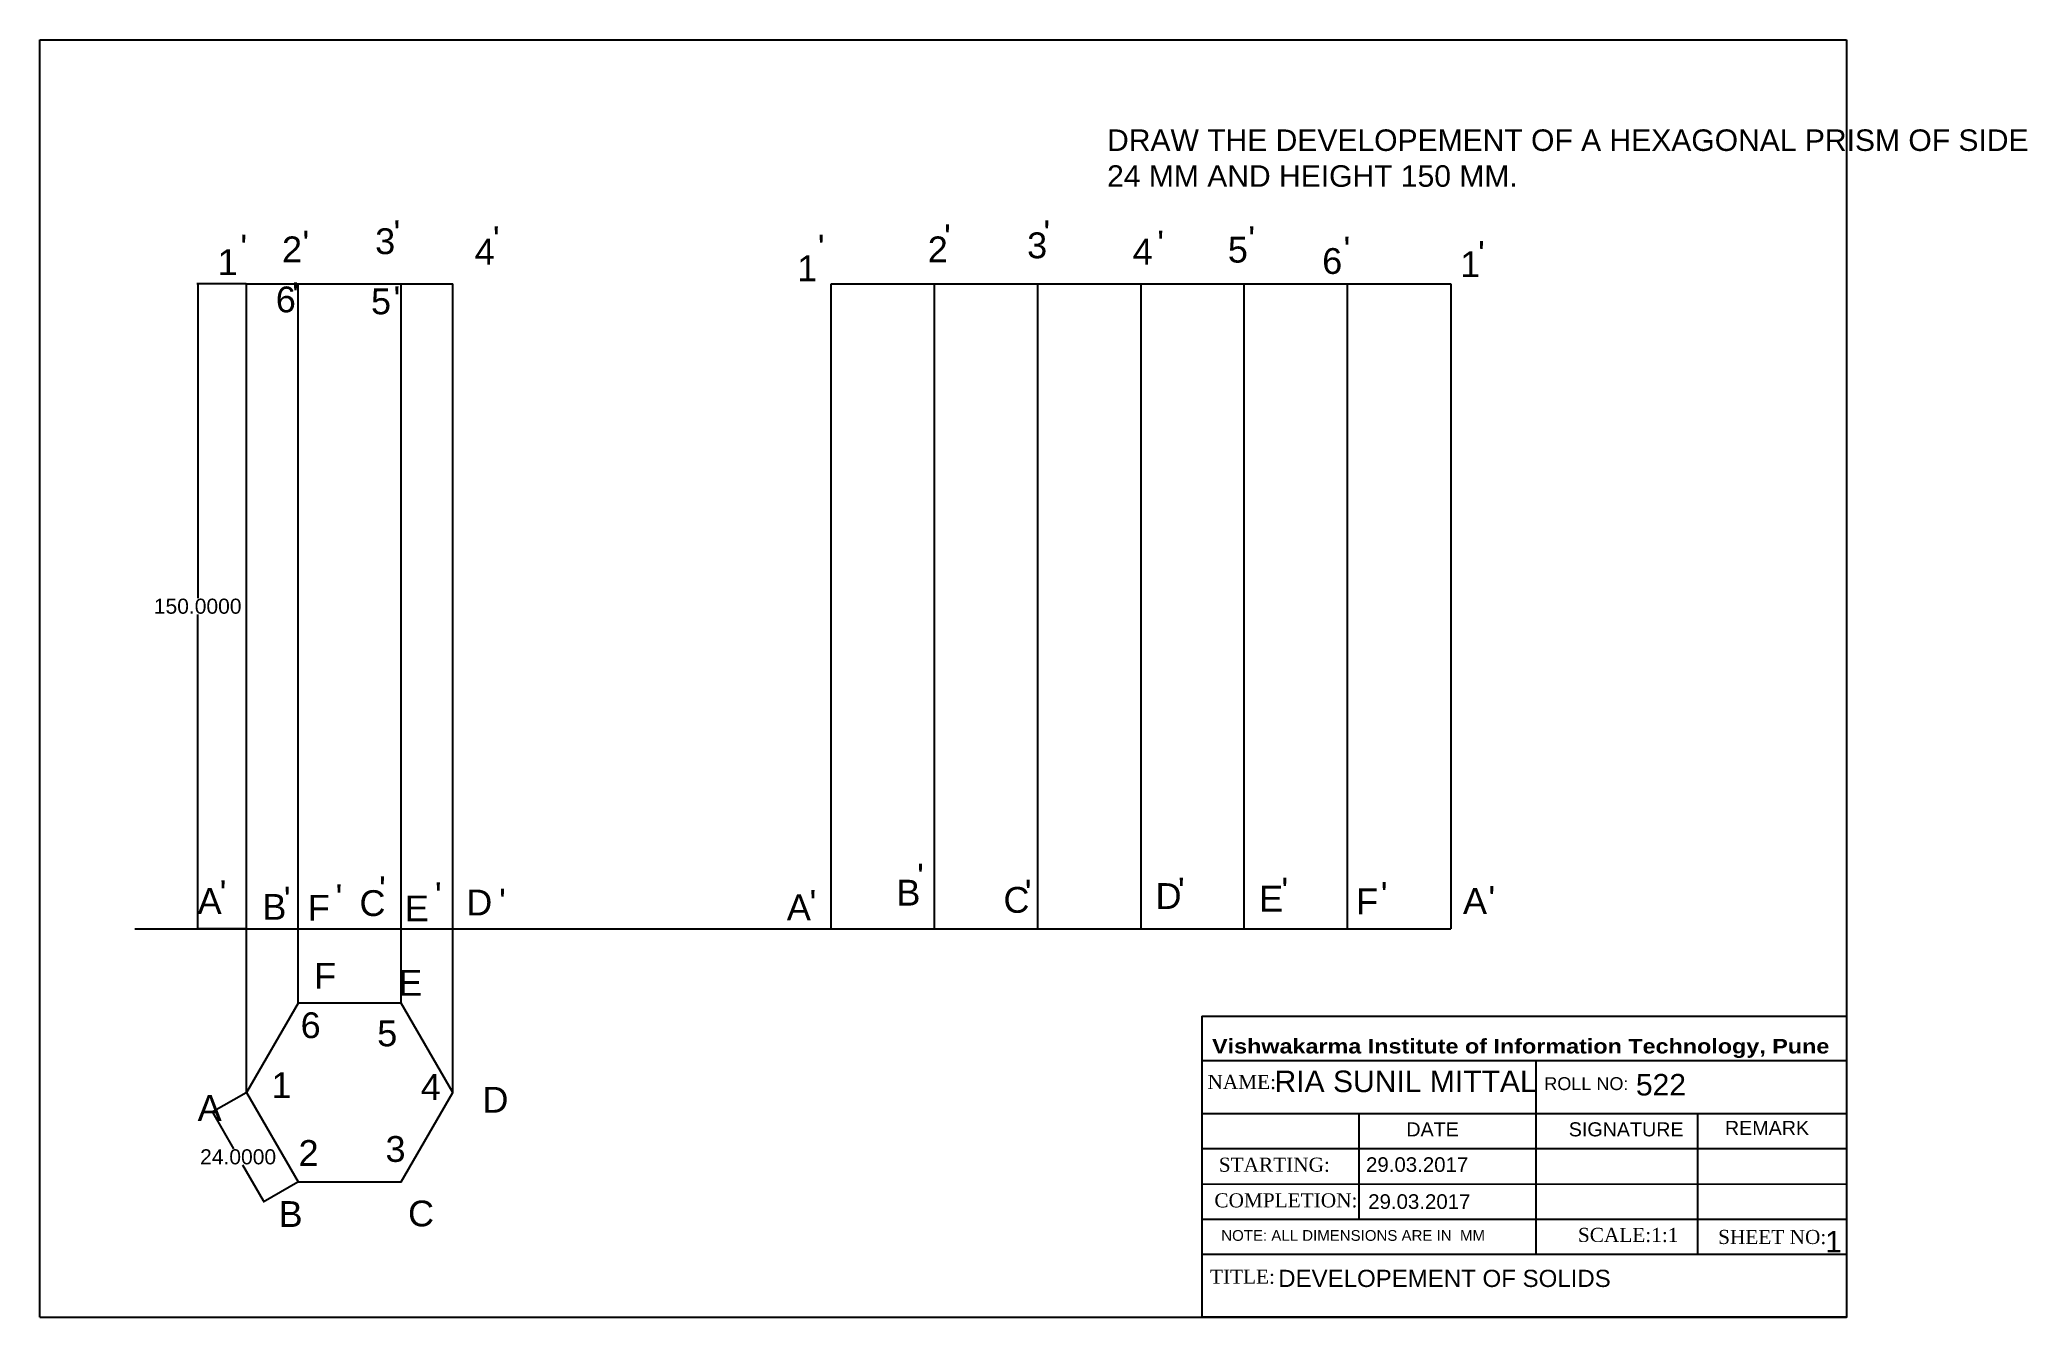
# Model space of a CAD drawing. Header units: inches. Extents: x 0 to 462, y 0 to 297.
import ezdxf

# ---------------------------------------------------------------- set-up
doc = ezdxf.new("R2010")
doc.units = ezdxf.units.IN
doc.header["$MEASUREMENT"] = 0
doc.styles.get("Standard").update_dxf_attribs({"font": 'arial.ttf'})
doc.dimstyles.get("Standard").update_dxf_attribs({"dimtxt": 0.18, "dimasz": 0.18, "dimexe": 0.18, "dimexo": 0.0625, "dimgap": 0.09, "dimtad": 0, "dimtih": 1, "dimtoh": 1, "dimdec": 4, "dimzin": 0, "dimdsep": 46, "dimtxsty": 'Standard', "dimcen": 0.09, "dimadec": 0, "dimazin": 0, "dimtfac": 1, "dimtdec": 4, "dimtofl": 0, "dimtmove": 0, "dimatfit": 3, "dimfxl": 1, "dimtolj": 1, "dimtzin": 0, "dimarcsym": 0})

# ---------------------------------------------------------------- blocks, each defined once
blk = doc.blocks.new('*D1')
at = {"color": 0, "lineweight": -2, "transparency": 16777216}
for p, q in [((47.99, 52.29), (39.96, 47.66)), ((40.2, 47.59), (45.03, 39.23)), ((52.02, 27.12), (47.2, 35.48)), ((59.99, 31.51), (51.96, 26.87))]:
    blk.add_line(p, q, dxfattribs=at)
at = {"color": 0, "transparency": 16777216}
for points in [[(40.23, 47.61), (40.18, 47.58), (40.11, 47.75)], [(52.05, 27.13), (52, 27.1), (52.11, 26.96)]]:
    blk.add_solid(points, dxfattribs=at)
at = {"layer": 'Defpoints', "color": 0, "transparency": 16777216}
for p in [(48.04, 52.32), (60.04, 31.54), (52.11, 26.96)]:
    blk.add_point(p, dxfattribs=at)
at = {"color": 0, "transparency": 16777216, "insert": (46.11, 37.36), "char_height": 0.18, "attachment_point": 5}
blk.add_mtext('\\A1;{\\H19.444x;24.0000}', dxfattribs=at)
blk = doc.blocks.new('*D3')
at = {"color": 0, "lineweight": -2, "transparency": 16777216}
for p, q in [((47.98, 240.37), (36.53, 240.37)), ((36.71, 240.19), (36.71, 167.25)), ((36.71, 90.55), (36.71, 163.5)), ((47.98, 90.37), (36.53, 90.37))]:
    blk.add_line(p, q, dxfattribs=at)
at = {"color": 0, "transparency": 16777216}
for points in [[(36.68, 240.19), (36.74, 240.19), (36.71, 240.37)], [(36.68, 90.55), (36.74, 90.55), (36.71, 90.37)]]:
    blk.add_solid(points, dxfattribs=at)
at = {"layer": 'Defpoints', "color": 0, "transparency": 16777216}
for p in [(48.04, 240.37), (36.71, 90.37), (48.04, 90.37)]:
    blk.add_point(p, dxfattribs=at)
at = {"color": 0, "transparency": 16777216, "insert": (36.71, 165.37), "char_height": 0.18, "attachment_point": 5}
blk.add_mtext('\\A1;{\\H19.444x;150.0000}', dxfattribs=at)

msp = doc.modelspace()

# ---------------------------------------------------------------- linework, layer by layer
for p, q in [((-0.00171, 0.08539), (-0.00171, 297.08539)), ((-0.00171, 297.08539), (419.99829, 297.08539)), ((419.99829, 297.08539), (419.99829, 0.08539)), ((60.04027, 90.37284), (60.04027, 240.37284)), ((84.04027, 90.37284), (84.04027, 240.37284)), ((208.01701, 90.37284), (208.01701, 240.37284)), ((232.01701, 90.37284), (232.01701, 240.37284)), ((256.01701, 90.37284), (256.01701, 240.37284)), ((280.01701, 90.37284), (280.01701, 240.37284)), ((304.01701, 90.37284), (304.01701, 240.37284)), ((270.13672, 70.08534), (270.13672, 0.08534)), ((270.13672, 70.08534), (419.99829, 70.08534)), ((347.82348, 59.68649), (347.82348, 47.40394)), ((-0.00171, 0.08539), (419.99829, 0.08539)), ((420.13672, 0.08534), (270.13672, 0.08534))]:
    msp.add_line(p, q)
at = {"color": 6}
for p, q in [((48.04027, 90.37284), (48.04027, 240.37284)), ((48.04027, 240.37284), (96.04027, 240.37284)), ((96.04027, 90.37284), (96.04027, 240.37284)), ((184.01701, 90.37284), (184.01701, 240.37284)), ((184.01701, 240.37284), (328.01701, 240.37284)), ((328.01701, 240.37284), (328.01701, 90.37284))]:
    msp.add_line(p, q, dxfattribs=at)
at = {"color": 4}
for p, q in [((22.13111, 90.37284), (272.83088, 90.37284)), ((184.01701, 90.37284), (328.01701, 90.37284))]:
    msp.add_line(p, q, dxfattribs=at)
at = {"color": 18, "true_color": 0x000000}
for p, q in [((48.04027, 52.32461), (48.04027, 90.37284)), ((60.04027, 73.10922), (60.04027, 90.37284)), ((84.04027, 73.10922), (84.04027, 90.37284)), ((96.04027, 52.32461), (96.04027, 90.37284))]:
    msp.add_line(p, q, dxfattribs=at)
at = {"color": 7}
for p, q in [((420.13672, 59.68649), (270.13672, 59.68649)), ((420.13672, 47.40394), (270.13672, 47.40394)), ((306.61304, 47.40394), (306.61304, 22.83882)), ((347.82348, 47.40394), (347.82348, 14.65045)), ((420.13672, 39.21556), (270.13672, 39.21556)), ((420.13672, 30.97713), (270.13672, 31.02683)), ((420.13672, 22.83882), (270.13672, 22.83882)), ((420.13672, 14.65045), (270.13672, 14.65045))]:
    msp.add_line(p, q, dxfattribs=at)
at = {"color": 7, "true_color": 0xffffff}
msp.add_line((385.34107, 47.40394), (385.34107, 14.65045), dxfattribs=at)
at = {"color": 6}
msp.add_lwpolyline([(60.04027, 73.10922), (48.04027, 52.32461), (60.04027, 31.54), (84.04027, 31.54), (96.04027, 52.32461), (84.04027, 73.10922)], close=True, dxfattribs=at)
for p in [(208.01701, 90.37284), (232.01701, 90.37284), (256.01701, 90.37284), (280.01701, 90.37284), (304.01701, 90.37284)]:
    msp.add_point(p)

# ---------------------------------------------------------------- texts
for s, p in [("'", (82.22862, 249.13884)), ("'", (210.21352, 248.17738)), ("'", (233.30854, 249.13884)), ("'", (46.6238, 245.77372)), ('2', (56.31579, 245.3504)), ("'", (61.05818, 246.73518)), ('3', (77.96737, 247.24951)), ('4', (101.10091, 244.82203)), ("'", (105.32364, 247.69665)), ("'", (180.8636, 245.77372)), ('2', (206.43342, 245.3504)), ('3', (229.52844, 246.28805)), ('4', (254.0669, 244.82203)), ("'", (259.77158, 246.73518)), ('5', (276.19963, 245.27894)), ("'", (280.94202, 247.69665)), ("'", (303.07474, 245.29298)), ("'", (334.34925, 244.33152)), ('1', (41.34507, 242.37472)), ('1', (176.06602, 240.93253)), ('6', (298.12591, 242.64484)), ('1', (330.20203, 241.89399)), ("'", (58.65245, 234.71687)), ('6', (54.86795, 233.71603)), ('5', (77.00508, 233.26063)), ("'", (82.22862, 233.7554)), ("'", (41.81132, 95.66179)), ("'", (78.85958, 96.62326)), ('B', (199.14168, 95.7917)), ("'", (203.94414, 99.54969)), ("'", (228.97822, 95.78517)), ("'", (264.58305, 96.2659)), ("'", (288.64036, 96.2659)), ('A', (36.70576, 93.85325)), ('B', (51.7517, 92.48293)), ("'", (56.72685, 94.21959)), ('F', (62.28385, 92.26319)), ("'", (68.75551, 94.70032)), ('C', (74.3206, 93.36755)), ('E', (84.85275, 92.13021)), ("'", (91.85053, 95.18106)), ('D', (99.14639, 93.50053)), ("'", (106.76606, 93.73886)), ('A', (173.67384, 92.39492)), ("'", (178.93902, 93.38151)), ('C', (224.02767, 94.1192)), ('D', (259.38562, 95.00383)), ('E', (283.45912, 94.38516)), ('F', (306.02802, 93.76649)), ("'", (311.73538, 95.30444)), ('A', (330.85382, 93.85325)), ("'", (336.75498, 94.34297)), ('F', (63.78844, 76.47854)), ('E', (83.34816, 74.84226)), ('6', (60.6417, 64.97892)), ('5', (78.44852, 63.08131)), ('1', (53.85487, 51.04318)), ('4', (88.55259, 50.60609)), ('A', (36.70576, 45.74765)), ('D', (102.90788, 47.64988)), ('3', (80.3731, 36.20793)), ('2', (60.16496, 35.27029)), ('B', (55.51318, 21.07618)), ('C', (85.60505, 21.20916))]:
    msp.add_text(s, height=6).set_placement(p)
at = {"color": 3}
note = msp.add_mtext_dynamic_manual_height_columns('DRAW THE DEVELOPEMENT OF A HEXAGONAL PRISM OF SIDE ', width=218.5748089, gutter_width=1, heights=[0.20696, 0], dxfattribs=dict(at, insert=(28.54573, 276.23791), char_height=5, attachment_point=1))
for column, words in zip(note.columns.linked_columns, ['24 MM AND HEIGHT 150 MM.']):
    column.text = words
at = {"color": 7, "attachment_point": 1}
for s, insert, char_height, width in [('{\\fArial Black|b0|i0|c0|p34;Vishwakarma Institute of Information Technology, Pune}', (272.52997, 64.799), 3.3932628, 150.1832961), ('{\\fTimes New Roman|b0|i0|c0|p18;NAME:}', (271.45139, 56.42816), 3.2753486, 146.4562519), ('DATE', (317.69255, 45.41013), 3.275349, 10.791), ('SIGNATURE', (355.44429, 45.41013), 3.275349, 10.791), ('REMARK', (391.74385, 45.7391), 3.275349, 10.791), ('{\\fTimes New Roman|b0|i0|c0|p18;STARTING:}', (274.08049, 37.19333), 3.2753486, 10.791), ('{\\fTimes New Roman|b0|i0|c0|p18;COMPLETION:}', (273.06644, 28.90197), 3.2753486, 10.791), ('{\\fTimes New Roman|b0|i0|c0|p18;SCALE:1:1}', (357.57502, 20.86685), 3.2753486, 10.791), ('{\\fTimes New Roman|b0|i0|c0|p18;SHEET NO:}', (390.1684, 20.39094), 3.2753486, 36.0616299), ('{\\fTimes New Roman|b0|i0|c0|p18;TITLE:}', (272.03556, 11.15339), 3.2753486, 177.6465479)]:
    msp.add_mtext(s, dxfattribs=dict(at, insert=insert, char_height=char_height, width=width))
at = {"color": 51, "true_color": 0xf8f6b0, "char_height": 5, "attachment_point": 1}
for s, width, insert in [('RIA SUNIL MITTAL', 96.8691761, (287.05129, 57.43063)), ('522', 27.2517186, (371.05445, 56.64348))]:
    msp.add_mtext_dynamic_manual_height_columns(s, width=width, gutter_width=25, heights=[0], dxfattribs=dict(at, insert=insert))
at = {"insert": (349.75939, 55.8995), "char_height": 3, "attachment_point": 1}
msp.add_mtext_dynamic_manual_height_columns('ROLL NO:', width=20.2526432, gutter_width=25, heights=[0], dxfattribs=at)
at = {"color": 51, "true_color": 0xf7f281, "attachment_point": 1}
for s, width, insert, char_height in [('29.03.2017', 31.220455, (308.31923, 37.28184), 3.4), ('29.03.2017', 31.220455, (308.82153, 28.67964), 3.4), ('DEVELOPEMENT OF SOLIDS ', 79.9338577, (287.90186, 11.12189), 4)]:
    msp.add_mtext_dynamic_manual_height_columns(s, width=width, gutter_width=1, heights=[0], dxfattribs=dict(at, insert=insert, char_height=char_height))
at = {"attachment_point": 1}
for s, insert, char_height, width in [('NOTE: ALL DIMENSIONS ARE IN  MM', (274.66179, 20.35168), 2.5, 65.06872), ('1', (415.07023, 20.16272), 5, 3.6687416)]:
    msp.add_mtext(s, dxfattribs=dict(at, insert=insert, char_height=char_height, width=width))

# ---------------------------------------------------------------- dimensions: what is measured, and where the dimension line sits
at = {"color": 51, "true_color": 0xf7f281}
for p1, p2, distance, picture, middle in [((48.04027, 240.37284), (48.04027, 90.37284), -11.33451, '*D3', (36.70576, 165.37284)), ((48.04027, 52.32461), (60.04027, 31.54), -9.15249, '*D1', (46.11398, 37.35606))]:
    dim = msp.add_aligned_dim(p1=p1, p2=p2, distance=distance, text='{\\H19.444x;<>}', dimstyle='Standard', dxfattribs=at)
    dim.commit()
    dim.dimension.update_dxf_attribs({"geometry": picture, "text_midpoint": middle})

doc.saveas('drawing.dxf')
